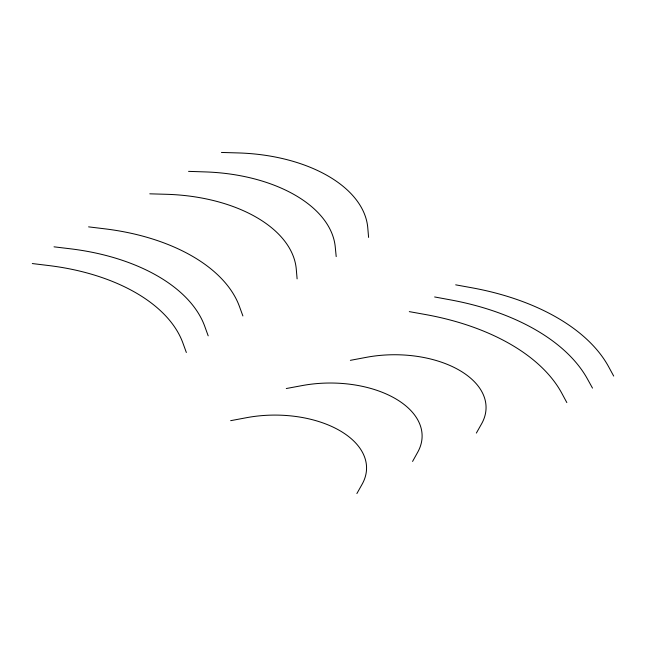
<?xml version="1.0" encoding="UTF-8"?>
<svg xmlns="http://www.w3.org/2000/svg" width="646" height="646" viewBox="0 0 646 646"><rect width="100%" height="100%" fill="white"/><g stroke="black" fill="none" stroke-linecap="round" stroke-linejoin="round"><path stroke-width="0.97" d="M412.568 461.438L417.704 452.216A91.764 52.98 0 0 0 395.231 398.534A91.764 52.98 0 0 0 302.247 385.565L286.283 388.529M356.883 493.552L362.067 484.338A91.611 52.891 0 0 0 339.723 430.583A91.611 52.891 0 0 0 246.619 417.679L230.662 420.675M476.36 433.078L481.561 423.873A91.425 52.786 0 0 0 459.274 370.198A91.425 52.786 0 0 0 366.314 357.335L350.366 360.339M221.433 152.448L238.188 152.932A136.564 78.844 0 0 1 367.768 227.747L368.6 237.421M149.783 193.824L166.539 194.301A136.702 78.925 0 0 1 296.28 269.204L297.112 278.878M188.559 171.368L205.315 171.917A137.929 79.628 0 0 1 335.258 246.942L336.203 256.607M54.022 246.829L70.438 248.807A173.475 100.154 0 0 1 204.758 326.351L208.19 335.839M32.3 263.552L48.716 265.546A173.475 100.154 0 0 1 182.907 343.018L186.355 352.498M88.583 226.859L104.999 228.854A174.065 100.493 0 0 1 239.44 306.47L242.896 315.951M409.298 311.63L425.318 314.505A207.544 119.825 0 0 1 561.858 393.341L566.841 402.587M455.68 284.838L471.685 287.745A209.296 120.834 0 0 1 608.677 366.831L613.7 376.077M434.629 296.958L450.609 299.905A211 121.819 0 0 1 587.392 378.879L592.503 388.109"/></g></svg>
